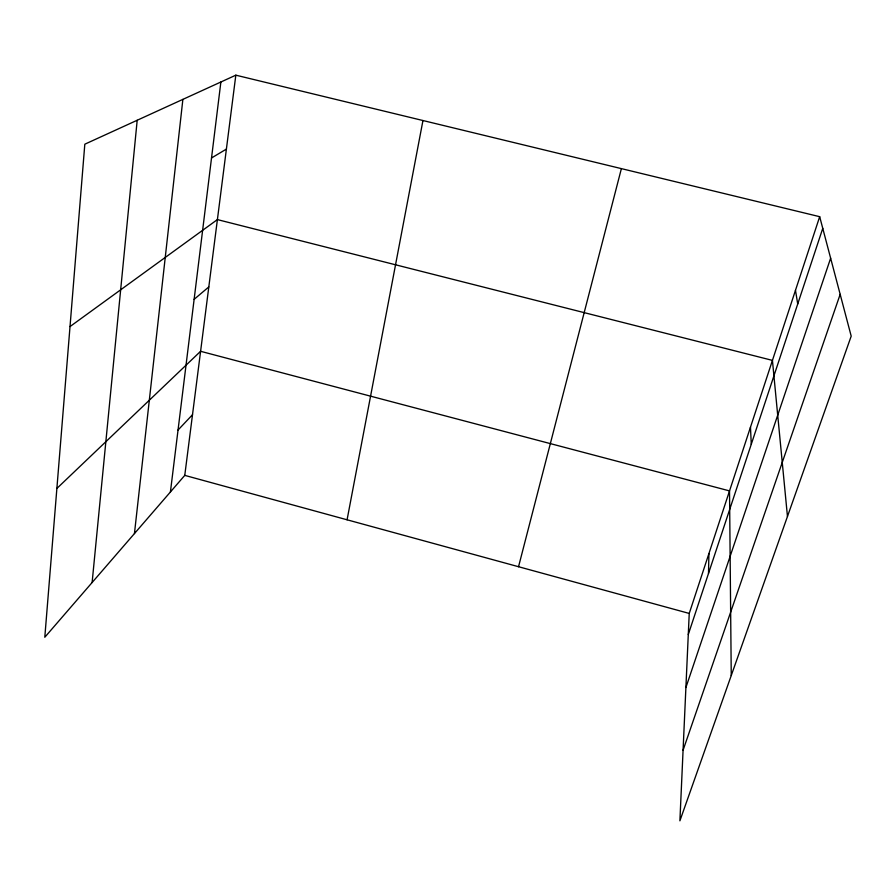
<?xml version="1.0" encoding="UTF-8"?>
<svg xmlns="http://www.w3.org/2000/svg" width="896" height="896" viewBox="0 0 896 896"><rect width="100%" height="100%" fill="white"/><g stroke="black" fill="none" stroke-linecap="round" stroke-linejoin="round"><path stroke-width="1.34" d="M708.501 573.451L708.915 553.582M819.683 216.686L689.237 613.435L679.896 820.826L851.2 336.134L819.683 216.686L235.827 75.174L84.818 144.2L44.8 637.246L184.766 475.373L235.827 75.174M92.12 582.523L137.189 120.266M134.445 533.579L182.874 99.389M170.419 491.96L220.875 82.018M347.077 519.792L422.957 120.534M518.538 566.72L621.387 168.627M688.285 634.502L822.763 228.357M685.899 687.523L830.637 258.194M683.066 750.243L840.168 294.336M178.046 430.035L192.506 414.714M56.874 488.454L200.592 351.299L729.523 490.907L731.248 675.494M194.13 299.331L208.802 286.933M70.022 326.57L217.392 219.598L772.43 360.382L787.461 516.477M211.523 157.976L226.397 149.094M184.766 475.373L689.237 613.435M795.48 290.304L797.72 303.979M750.478 427.168L751.274 444.259"/></g></svg>
